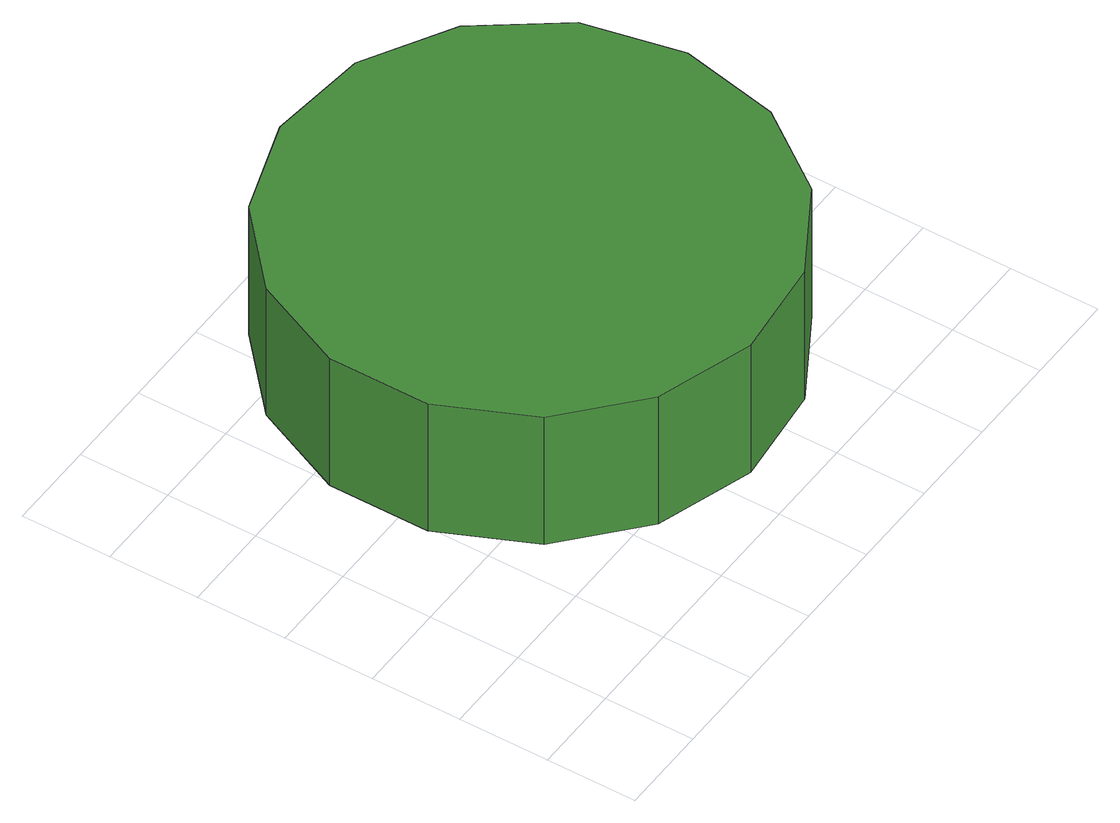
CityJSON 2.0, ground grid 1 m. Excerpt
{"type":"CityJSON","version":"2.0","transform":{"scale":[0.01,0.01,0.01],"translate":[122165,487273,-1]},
"CityObjects":{
"tree1":{"type":"SolitaryVegetationObject","attributes":{"function":"something"},"geometry":[{"type":"MultiSurface","lod":"1","boundaries":[[[0,1,2,3,4,5,6,7,8,9,10,11,12,13,14]],[[15,16,17,18,19,20,21,22,23,24,25,26,27,28,29]],[[0,29,28,1]],[[1,28,27,2]],[[2,27,26,3]],[[3,26,25,4]],[[4,25,24,5]],[[5,24,23,6]],[[6,23,22,7]],[[7,22,21,8]],[[8,21,20,9]],[[9,20,19,10]],[[10,19,18,11]],[[11,18,17,12]],[[12,17,16,13]],[[13,16,15,14]],[[14,15,29,0]]]}]}
},
"vertices":[
[631,323,247],[608,433,247],[542,524,247],[445,580,247],[333,592,247],[226,557,247],[143,482,247],[97,379,247],[97,267,247],[143,164,247],[226,89,247],[333,54,247],[445,66,247],[542,122,247],[608,213,247],[608,213,77],[542,122,77],[445,66,77],[333,54,77],[226,89,77],[143,164,77],[97,267,77],[97,379,77],[143,482,77],[226,557,77],[333,592,77],[445,580,77],[542,524,77],[608,433,77],[631,323,77]
]}
